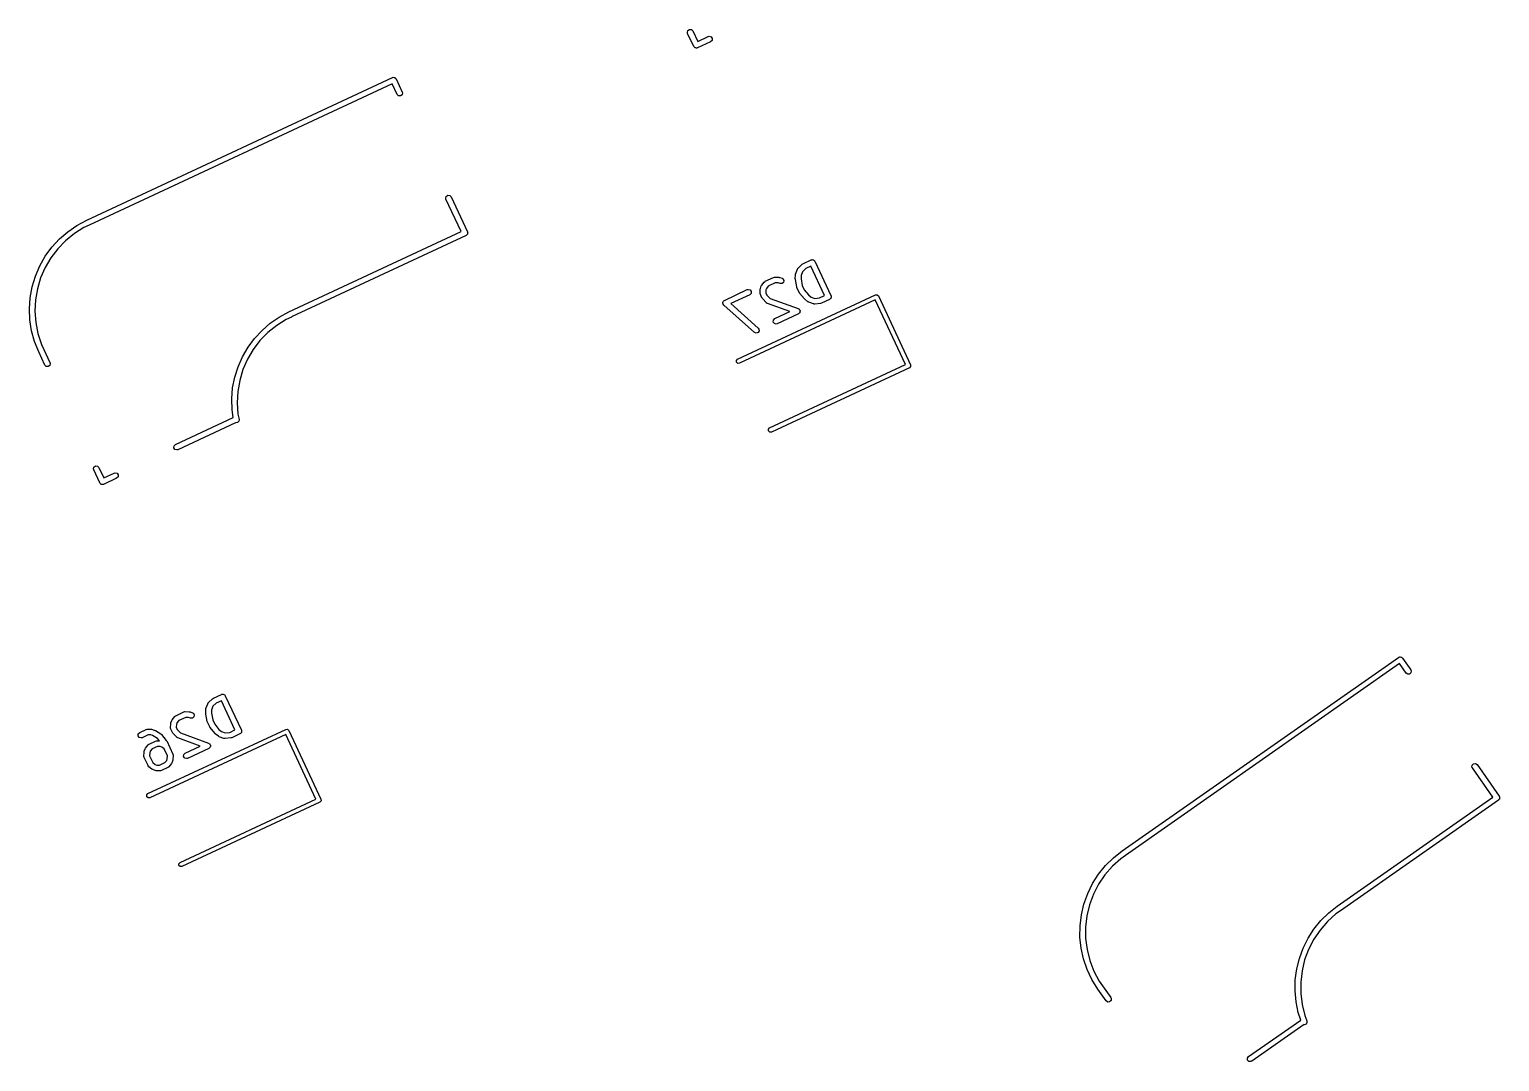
# Model space of a CAD drawing. Extents: x 22 to 260, y -160 to -44.
# Drawn here: x 175.46 to 214.21, y -135.66 to -108.45 of the extents above; entities that cross this region are included whole.
import ezdxf

# ---------------------------------------------------------------- set-up
doc = ezdxf.new("R2010")
doc.units = 0
doc.layers.add('BLACK', color=7, linetype='CONTINUOUS')

msp = doc.modelspace()

# ---------------------------------------------------------------- linework, layer by layer
at = {"layer": 'BLACK', "linetype": 'CONTINUOUS'}
for p, q in [((192.802, -108.533), (192.815, -108.483)), ((192.815, -108.483), (192.857, -108.454)), ((192.857, -108.454), (192.908, -108.458)), ((192.908, -108.458), (192.944, -108.495)), ((192.944, -108.495), (193.074, -108.772)), ((192.808, -108.558), (192.802, -108.533)), ((192.969, -108.903), (192.808, -108.558)), ((193.414, -108.779), (193.069, -108.94)), ((193.074, -108.772), (193.351, -108.643)), ((193.351, -108.643), (193.376, -108.636)), ((193.376, -108.636), (193.426, -108.649)), ((193.451, -108.742), (193.414, -108.779)), ((193.426, -108.649), (193.455, -108.691)), ((193.455, -108.691), (193.451, -108.742)), ((192.983, -108.917), (192.969, -108.903)), ((192.994, -108.933), (192.983, -108.917)), ((193.001, -108.935), (192.994, -108.933)), ((193.006, -108.94), (193.001, -108.935)), ((193.025, -108.941), (193.006, -108.94)), ((193.044, -108.946), (193.025, -108.941)), ((193.053, -108.944), (193.044, -108.946)), ((193.057, -108.944), (193.053, -108.944)), ((193.059, -108.942), (193.057, -108.944)), ((193.069, -108.94), (193.059, -108.942)), ((176.969, -113.479), (185.026, -109.722)), ((185.022, -109.89), (177.032, -113.615)), ((185.151, -110.167), (185.022, -109.89)), ((185.026, -109.722), (185.036, -109.72)), ((185.036, -109.72), (185.038, -109.718)), ((185.038, -109.718), (185.042, -109.718)), ((185.042, -109.718), (185.051, -109.715)), ((185.051, -109.715), (185.07, -109.72)), ((185.07, -109.72), (185.09, -109.722)), ((185.09, -109.722), (185.094, -109.727)), ((185.094, -109.727), (185.101, -109.729)), ((185.101, -109.729), (185.112, -109.745)), ((185.112, -109.745), (185.126, -109.758)), ((185.126, -109.758), (185.287, -110.104)), ((185.187, -110.203), (185.151, -110.167)), ((185.238, -110.208), (185.187, -110.203)), ((185.28, -110.178), (185.238, -110.208)), ((185.294, -110.129), (185.28, -110.178)), ((185.287, -110.104), (185.294, -110.129)), ((186.432, -112.904), (186.446, -112.855)), ((186.439, -112.929), (186.432, -112.904)), ((186.837, -113.782), (186.439, -112.929)), ((186.446, -112.855), (186.488, -112.825)), ((186.488, -112.825), (186.539, -112.83)), ((186.539, -112.83), (186.575, -112.866)), ((186.575, -112.866), (187.004, -113.787)), ((176.711, -113.618), (176.969, -113.479)), ((176.969, -113.479), (176.969, -113.479)), ((176.248, -113.977), (176.469, -113.785)), ((176.644, -113.836), (176.412, -114.023)), ((176.469, -113.785), (176.711, -113.618)), ((176.897, -113.678), (176.644, -113.836)), ((177.032, -113.615), (176.897, -113.678)), ((177.032, -113.615), (177.032, -113.615)), ((177.032, -113.615), (177.032, -113.615)), ((182.301, -115.898), (186.837, -113.782)), ((186.968, -113.887), (182.364, -116.033)), ((186.982, -113.873), (186.968, -113.887)), ((186.998, -113.862), (186.982, -113.873)), ((187, -113.855), (186.998, -113.862)), ((187.004, -113.85), (187, -113.855)), ((187.004, -113.787), (187.007, -113.796)), ((187.006, -113.831), (187.004, -113.85)), ((187.011, -113.812), (187.006, -113.831)), ((187.007, -113.796), (187.009, -113.799)), ((187.009, -113.799), (187.009, -113.803)), ((187.009, -113.803), (187.011, -113.812)), ((175.878, -114.43), (176.05, -114.193)), ((176.204, -114.237), (176.023, -114.474)), ((176.05, -114.193), (176.248, -113.977)), ((176.412, -114.023), (176.204, -114.237)), ((175.617, -114.955), (175.733, -114.685)), ((175.733, -114.685), (175.878, -114.43)), ((176.023, -114.474), (175.872, -114.731)), ((195.719, -114.745), (195.829, -114.641)), ((195.829, -114.641), (195.847, -114.629)), ((195.847, -114.629), (195.848, -114.628)), ((195.848, -114.628), (196.064, -114.527)), ((196.06, -114.695), (195.923, -114.758)), ((196.419, -115.465), (196.06, -114.695)), ((196.064, -114.527), (196.074, -114.524)), ((196.074, -114.524), (196.077, -114.523)), ((196.077, -114.523), (196.08, -114.523)), ((196.08, -114.523), (196.089, -114.52)), ((196.089, -114.52), (196.108, -114.525)), ((196.108, -114.525), (196.128, -114.527)), ((196.128, -114.527), (196.132, -114.532)), ((196.132, -114.532), (196.139, -114.534)), ((196.139, -114.534), (196.15, -114.549)), ((196.15, -114.549), (196.164, -114.563)), ((196.164, -114.563), (196.587, -115.47)), ((175.532, -115.236), (175.617, -114.955)), ((175.754, -115.005), (175.669, -115.29)), ((175.872, -114.731), (175.754, -115.005)), ((194.853, -115.094), (194.856, -115.09)), ((194.856, -115.09), (195.072, -114.99)), ((195.072, -114.99), (195.097, -114.983)), ((195.097, -114.983), (195.101, -114.984)), ((195.101, -114.984), (195.105, -114.983)), ((195.105, -114.983), (195.212, -114.986)), ((195.212, -114.986), (195.234, -114.99)), ((195.234, -114.99), (195.235, -114.99)), ((195.235, -114.99), (195.299, -115.013)), ((195.299, -115.013), (195.321, -115.026)), ((195.321, -115.026), (195.347, -115.071)), ((195.347, -115.071), (195.338, -115.121)), ((195.647, -115.03), (195.65, -114.924)), ((195.648, -115.033), (195.647, -115.03)), ((195.648, -115.046), (195.648, -115.033)), ((195.686, -115.239), (195.648, -115.046)), ((195.65, -114.924), (195.654, -114.902)), ((195.654, -114.9), (195.7, -114.773)), ((195.654, -114.902), (195.654, -114.9)), ((195.7, -114.773), (195.713, -114.751)), ((195.713, -114.751), (195.717, -114.749)), ((195.717, -114.749), (195.719, -114.745)), ((195.799, -114.94), (195.797, -115.026)), ((195.797, -115.026), (195.831, -115.202)), ((195.835, -114.841), (195.799, -114.94)), ((195.923, -114.758), (195.835, -114.841)), ((175.48, -115.524), (175.532, -115.236)), ((175.669, -115.29), (175.619, -115.584)), ((193.777, -115.594), (194.381, -115.312)), ((194.445, -115.448), (193.943, -115.681)), ((194.124, -117.144), (197.759, -115.45)), ((194.381, -115.312), (194.406, -115.305)), ((194.406, -115.305), (194.456, -115.318)), ((194.481, -115.412), (194.445, -115.448)), ((194.456, -115.318), (194.485, -115.36)), ((194.485, -115.36), (194.481, -115.412)), ((194.72, -115.41), (194.723, -115.303)), ((194.722, -115.414), (194.72, -115.41)), ((194.721, -115.418), (194.722, -115.414)), ((194.727, -115.443), (194.721, -115.418)), ((194.723, -115.303), (194.728, -115.281)), ((194.768, -115.53), (194.727, -115.443)), ((194.728, -115.279), (194.751, -115.216)), ((194.728, -115.281), (194.728, -115.279)), ((194.751, -115.216), (194.762, -115.197)), ((194.762, -115.197), (194.763, -115.195)), ((194.763, -115.195), (194.829, -115.112)), ((194.829, -115.112), (194.848, -115.095)), ((194.848, -115.095), (194.853, -115.094)), ((194.873, -115.319), (194.871, -115.396)), ((194.871, -115.396), (194.898, -115.455)), ((194.888, -115.279), (194.873, -115.319)), ((194.935, -115.219), (194.888, -115.279)), ((194.898, -115.455), (194.981, -115.543)), ((195.119, -115.133), (194.935, -115.219)), ((195.196, -115.135), (195.119, -115.133)), ((195.247, -115.154), (195.196, -115.135)), ((195.299, -115.154), (195.247, -115.154)), ((195.338, -115.121), (195.299, -115.154)), ((195.687, -115.242), (195.686, -115.239)), ((195.691, -115.257), (195.687, -115.242)), ((195.752, -115.386), (195.691, -115.257)), ((195.754, -115.388), (195.752, -115.386)), ((195.761, -115.402), (195.754, -115.388)), ((195.885, -115.554), (195.761, -115.402)), ((195.831, -115.202), (195.884, -115.314)), ((195.884, -115.314), (195.996, -115.453)), ((195.996, -115.453), (196.064, -115.507)), ((196.282, -115.529), (196.419, -115.465)), ((196.587, -115.47), (196.589, -115.479)), ((197.759, -115.45), (197.805, -115.448)), ((197.805, -115.448), (197.838, -115.479)), ((175.459, -115.817), (175.48, -115.524)), ((175.472, -116.11), (175.459, -115.817)), ((175.619, -115.584), (175.605, -115.882)), ((193.735, -115.646), (193.74, -115.639)), ((193.738, -115.664), (193.735, -115.646)), ((193.736, -115.681), (193.738, -115.664)), ((193.741, -115.688), (193.736, -115.681)), ((193.74, -115.639), (193.741, -115.63)), ((193.741, -115.63), (193.753, -115.618)), ((193.742, -115.697), (193.741, -115.688)), ((193.759, -115.717), (193.742, -115.697)), ((193.753, -115.618), (193.762, -115.603)), ((194.57, -116.443), (193.759, -115.717)), ((193.762, -115.603), (193.771, -115.6)), ((193.771, -115.6), (193.777, -115.594)), ((193.943, -115.681), (194.67, -116.331)), ((197.755, -115.584), (194.175, -117.253)), ((194.769, -115.531), (194.768, -115.53)), ((194.781, -115.549), (194.769, -115.531)), ((194.885, -115.659), (194.781, -115.549)), ((194.889, -115.661), (194.885, -115.659)), ((194.891, -115.665), (194.889, -115.661)), ((194.914, -115.678), (194.891, -115.665)), ((195.503, -115.892), (194.914, -115.678)), ((194.981, -115.543), (195.724, -115.813)), ((195.724, -115.813), (195.738, -115.821)), ((195.738, -115.821), (195.742, -115.822)), ((195.742, -115.822), (195.743, -115.824)), ((195.743, -115.824), (195.747, -115.826)), ((195.747, -115.826), (195.758, -115.846)), ((195.758, -115.846), (195.771, -115.864)), ((195.771, -115.864), (195.771, -115.868)), ((195.888, -115.556), (195.885, -115.554)), ((195.897, -115.566), (195.888, -115.556)), ((195.98, -115.632), (195.897, -115.566)), ((195.982, -115.632), (195.98, -115.632)), ((196.001, -115.644), (195.982, -115.632)), ((196.128, -115.69), (196.001, -115.644)), ((196.064, -115.507), (196.162, -115.543)), ((196.132, -115.69), (196.128, -115.69)), ((196.136, -115.692), (196.132, -115.69)), ((196.162, -115.694), (196.136, -115.692)), ((196.162, -115.543), (196.282, -115.529)), ((196.311, -115.676), (196.162, -115.694)), ((196.313, -115.676), (196.311, -115.676)), ((196.334, -115.67), (196.313, -115.676)), ((196.55, -115.569), (196.334, -115.67)), ((196.564, -115.555), (196.55, -115.569)), ((196.58, -115.544), (196.564, -115.555)), ((196.582, -115.538), (196.58, -115.544)), ((196.587, -115.533), (196.582, -115.538)), ((196.588, -115.514), (196.587, -115.533)), ((196.593, -115.495), (196.588, -115.514)), ((196.589, -115.479), (196.591, -115.482)), ((196.591, -115.482), (196.591, -115.485)), ((196.591, -115.485), (196.593, -115.495)), ((198.55, -117.288), (197.755, -115.584)), ((197.838, -115.479), (197.838, -115.479)), ((197.838, -115.479), (198.684, -117.291)), ((175.518, -116.399), (175.472, -116.11)), ((175.605, -115.882), (175.627, -116.18)), ((175.627, -116.18), (175.685, -116.472)), ((181.59, -116.386), (181.808, -116.197)), ((181.808, -116.197), (182.046, -116.034)), ((182.229, -116.096), (181.977, -116.254)), ((182.046, -116.034), (182.301, -115.897)), ((182.364, -116.034), (182.229, -116.096)), ((182.301, -115.897), (182.301, -115.898)), ((182.301, -115.898), (182.301, -115.898)), ((182.364, -116.033), (182.364, -116.033)), ((182.364, -116.033), (182.364, -116.033)), ((182.364, -116.033), (182.364, -116.033)), ((182.364, -116.033), (182.364, -116.034)), ((195.065, -116.165), (195.07, -116.114)), ((195.095, -116.207), (195.065, -116.165)), ((195.07, -116.114), (195.106, -116.077)), ((195.144, -116.22), (195.095, -116.207)), ((195.106, -116.077), (195.503, -115.892)), ((195.169, -116.213), (195.144, -116.22)), ((195.73, -115.952), (195.169, -116.213)), ((195.746, -115.936), (195.73, -115.952)), ((195.764, -115.921), (195.746, -115.936)), ((195.767, -115.915), (195.764, -115.918)), ((195.764, -115.918), (195.764, -115.921)), ((195.769, -115.893), (195.767, -115.915)), ((195.772, -115.871), (195.769, -115.893)), ((195.771, -115.868), (195.772, -115.871)), ((175.595, -116.682), (175.518, -116.399)), ((175.685, -116.472), (175.777, -116.756)), ((181.221, -116.83), (181.393, -116.598)), ((181.393, -116.598), (181.59, -116.386)), ((181.745, -116.44), (181.537, -116.653)), ((181.977, -116.254), (181.745, -116.44)), ((194.617, -116.462), (194.57, -116.443)), ((194.666, -116.446), (194.617, -116.462)), ((194.693, -116.402), (194.666, -116.446)), ((194.67, -116.331), (194.686, -116.351)), ((194.686, -116.351), (194.693, -116.402)), ((175.704, -116.954), (175.595, -116.682)), ((175.865, -117.3), (175.704, -116.954)), ((175.704, -116.954), (175.704, -116.954)), ((175.777, -116.756), (175.84, -116.891)), ((175.84, -116.891), (175.84, -116.891)), ((175.84, -116.891), (176.001, -117.236)), ((181.076, -117.08), (181.221, -116.83)), ((181.357, -116.889), (181.206, -117.146)), ((181.537, -116.653), (181.357, -116.889)), ((175.902, -117.336), (175.865, -117.3)), ((175.953, -117.34), (175.902, -117.336)), ((175.995, -117.311), (175.953, -117.34)), ((176.008, -117.261), (175.995, -117.311)), ((176.001, -117.236), (176.008, -117.261)), ((180.872, -117.619), (180.959, -117.344)), ((180.959, -117.344), (181.076, -117.08)), ((181.206, -117.146), (181.087, -117.418)), ((194.093, -117.178), (194.124, -117.144)), ((194.095, -117.224), (194.093, -117.178)), ((194.129, -117.255), (194.095, -117.224)), ((194.175, -117.253), (194.129, -117.255)), ((194.97, -118.957), (198.55, -117.288)), ((198.655, -117.371), (195.02, -119.066)), ((198.686, -117.337), (198.655, -117.371)), ((198.655, -117.371), (198.655, -117.371)), ((198.684, -117.291), (198.686, -117.337)), ((180.816, -117.902), (180.872, -117.619)), ((181.002, -117.703), (180.951, -117.996)), ((181.087, -117.418), (181.002, -117.703)), ((180.792, -118.19), (180.816, -117.902)), ((180.799, -118.479), (180.792, -118.19)), ((180.951, -117.996), (180.936, -118.294)), ((180.828, -118.686), (180.799, -118.479)), ((180.936, -118.294), (180.957, -118.59)), ((179.307, -119.395), (180.828, -118.686)), ((180.894, -118.821), (179.371, -119.531)), ((180.903, -118.825), (180.894, -118.821)), ((180.948, -118.816), (180.903, -118.825)), ((180.98, -118.782), (180.948, -118.816)), ((180.957, -118.59), (180.986, -118.736)), ((180.986, -118.736), (180.98, -118.782)), ((180.986, -118.736), (180.986, -118.736)), ((194.939, -118.991), (194.97, -118.957)), ((194.941, -119.037), (194.939, -118.991)), ((194.974, -119.068), (194.941, -119.037)), ((195.02, -119.066), (194.974, -119.068)), ((179.267, -119.483), (179.271, -119.432)), ((179.296, -119.525), (179.267, -119.483)), ((179.271, -119.432), (179.307, -119.395)), ((179.346, -119.538), (179.296, -119.525)), ((179.371, -119.531), (179.346, -119.538)), ((177.147, -120.037), (177.16, -119.987)), ((177.153, -120.062), (177.147, -120.037)), ((177.314, -120.407), (177.153, -120.062)), ((177.16, -119.987), (177.202, -119.958)), ((177.202, -119.958), (177.253, -119.962)), ((177.253, -119.962), (177.289, -119.999)), ((177.289, -119.999), (177.419, -120.276)), ((177.328, -120.421), (177.314, -120.407)), ((177.339, -120.437), (177.328, -120.421)), ((177.346, -120.439), (177.339, -120.437)), ((177.351, -120.444), (177.346, -120.439)), ((177.37, -120.445), (177.351, -120.444)), ((177.389, -120.45), (177.37, -120.445)), ((177.398, -120.448), (177.389, -120.45)), ((177.402, -120.448), (177.398, -120.448)), ((177.405, -120.446), (177.402, -120.448)), ((177.414, -120.444), (177.405, -120.446)), ((177.759, -120.283), (177.414, -120.444)), ((177.419, -120.276), (177.696, -120.147)), ((177.696, -120.147), (177.721, -120.14)), ((177.721, -120.14), (177.771, -120.153)), ((177.796, -120.246), (177.759, -120.283)), ((177.771, -120.153), (177.8, -120.195)), ((177.8, -120.195), (177.796, -120.246)), ((204.262, -130.102), (211.545, -125.003)), ((211.545, -125.003), (211.553, -124.999)), ((211.553, -124.999), (211.556, -124.996)), ((211.556, -124.996), (211.559, -124.996)), ((211.559, -124.996), (211.568, -124.992)), ((211.568, -124.992), (211.588, -124.994)), ((211.588, -124.994), (211.607, -124.992)), ((211.607, -124.992), (211.612, -124.996)), ((211.612, -124.996), (211.619, -124.996)), ((211.619, -124.996), (211.633, -125.01)), ((211.633, -125.01), (211.649, -125.021)), ((211.649, -125.021), (211.868, -125.333)), ((211.569, -125.169), (204.348, -130.225)), ((211.745, -125.42), (211.569, -125.169)), ((211.787, -125.449), (211.745, -125.42)), ((211.838, -125.444), (211.787, -125.449)), ((211.874, -125.408), (211.838, -125.444)), ((211.868, -125.333), (211.879, -125.357)), ((211.879, -125.357), (211.874, -125.408)), ((180.113, -126.351), (180.16, -126.224)), ((180.16, -126.224), (180.173, -126.202)), ((180.173, -126.202), (180.176, -126.199)), ((180.176, -126.199), (180.178, -126.195)), ((180.178, -126.195), (180.288, -126.092)), ((180.294, -126.292), (180.259, -126.391)), ((180.288, -126.092), (180.307, -126.079)), ((180.382, -126.209), (180.294, -126.292)), ((180.307, -126.079), (180.308, -126.078)), ((180.308, -126.078), (180.523, -125.978)), ((180.519, -126.145), (180.382, -126.209)), ((180.878, -126.916), (180.519, -126.145)), ((180.523, -125.978), (180.533, -125.975)), ((180.533, -125.975), (180.536, -125.973)), ((180.536, -125.973), (180.539, -125.973)), ((180.539, -125.973), (180.549, -125.971)), ((180.549, -125.971), (180.567, -125.976)), ((180.567, -125.976), (180.587, -125.978)), ((180.587, -125.978), (180.592, -125.982)), ((180.592, -125.982), (180.598, -125.984)), ((180.598, -125.984), (180.609, -126)), ((180.609, -126), (180.623, -126.014)), ((180.623, -126.014), (181.046, -126.92)), ((179.187, -126.73), (179.21, -126.667)), ((179.21, -126.667), (179.221, -126.647)), ((179.221, -126.647), (179.222, -126.646)), ((179.222, -126.646), (179.288, -126.562)), ((179.288, -126.562), (179.307, -126.545)), ((179.307, -126.545), (179.312, -126.544)), ((179.312, -126.544), (179.315, -126.541)), ((179.315, -126.541), (179.531, -126.441)), ((179.394, -126.67), (179.347, -126.73)), ((179.578, -126.584), (179.394, -126.67)), ((179.531, -126.441), (179.556, -126.434)), ((179.556, -126.434), (179.56, -126.435)), ((179.56, -126.435), (179.565, -126.434)), ((179.565, -126.434), (179.671, -126.436)), ((179.655, -126.586), (179.578, -126.584)), ((179.707, -126.605), (179.655, -126.586)), ((179.671, -126.436), (179.693, -126.441)), ((179.693, -126.441), (179.695, -126.441)), ((179.695, -126.441), (179.758, -126.464)), ((179.758, -126.605), (179.707, -126.605)), ((179.758, -126.464), (179.78, -126.477)), ((179.797, -126.572), (179.758, -126.605)), ((179.78, -126.477), (179.806, -126.521)), ((179.806, -126.521), (179.797, -126.572)), ((180.106, -126.481), (180.109, -126.374)), ((180.107, -126.484), (180.106, -126.481)), ((180.107, -126.497), (180.107, -126.484)), ((180.145, -126.69), (180.107, -126.497)), ((180.109, -126.374), (180.113, -126.352)), ((180.113, -126.352), (180.113, -126.351)), ((180.147, -126.693), (180.145, -126.69)), ((180.15, -126.707), (180.147, -126.693)), ((180.211, -126.837), (180.15, -126.707)), ((180.259, -126.391), (180.256, -126.477)), ((180.256, -126.477), (180.29, -126.652)), ((180.29, -126.652), (180.343, -126.765)), ((178.325, -127.071), (178.329, -127.02)), ((178.354, -127.113), (178.325, -127.071)), ((178.329, -127.02), (178.366, -126.984)), ((178.366, -126.984), (178.538, -126.903)), ((178.586, -127.047), (178.429, -127.12)), ((178.538, -126.903), (178.563, -126.897)), ((178.563, -126.897), (178.568, -126.898)), ((178.568, -126.898), (178.572, -126.896)), ((178.572, -126.896), (178.678, -126.899)), ((178.584, -128.595), (182.218, -126.9)), ((178.662, -127.049), (178.586, -127.047)), ((182.214, -127.034), (178.634, -128.704)), ((178.707, -127.065), (178.662, -127.049)), ((178.678, -126.899), (178.7, -126.904)), ((178.7, -126.904), (178.702, -126.904)), ((178.702, -126.904), (178.765, -126.927)), ((178.836, -127.144), (178.707, -127.065)), ((178.765, -126.927), (178.775, -126.933)), ((178.775, -126.933), (178.779, -126.933)), ((178.779, -126.933), (178.925, -127.022)), ((178.925, -127.022), (178.944, -127.039)), ((178.944, -127.039), (178.945, -127.039)), ((178.945, -127.039), (179.068, -127.192)), ((179.18, -126.86), (179.183, -126.754)), ((179.181, -126.864), (179.18, -126.86)), ((179.18, -126.869), (179.181, -126.864)), ((179.187, -126.894), (179.18, -126.869)), ((179.183, -126.754), (179.187, -126.732)), ((179.187, -126.732), (179.187, -126.73)), ((179.227, -126.98), (179.187, -126.894)), ((179.228, -126.981), (179.227, -126.98)), ((179.24, -127), (179.228, -126.981)), ((179.344, -127.109), (179.24, -127)), ((179.332, -126.77), (179.33, -126.847)), ((179.33, -126.847), (179.358, -126.906)), ((179.347, -126.73), (179.332, -126.77)), ((179.358, -126.906), (179.441, -126.993)), ((179.441, -126.993), (180.183, -127.264)), ((180.213, -126.839), (180.211, -126.837)), ((180.221, -126.852), (180.213, -126.839)), ((180.344, -127.005), (180.221, -126.852)), ((180.343, -126.765), (180.455, -126.904)), ((180.347, -127.007), (180.344, -127.005)), ((180.356, -127.016), (180.347, -127.007)), ((180.439, -127.082), (180.356, -127.016)), ((180.441, -127.083), (180.439, -127.082)), ((180.46, -127.094), (180.441, -127.083)), ((180.455, -126.904), (180.523, -126.957)), ((180.587, -127.14), (180.46, -127.094)), ((180.523, -126.957), (180.621, -126.993)), ((180.621, -126.993), (180.741, -126.979)), ((180.741, -126.979), (180.878, -126.916)), ((181.009, -127.02), (180.794, -127.121)), ((181.023, -127.006), (181.009, -127.02)), ((181.039, -126.995), (181.023, -127.006)), ((181.041, -126.988), (181.039, -126.995)), ((181.046, -126.984), (181.041, -126.988)), ((181.046, -126.92), (181.048, -126.93)), ((181.047, -126.964), (181.046, -126.984)), ((181.052, -126.945), (181.047, -126.964)), ((181.048, -126.93), (181.05, -126.933)), ((181.05, -126.933), (181.05, -126.936)), ((181.05, -126.936), (181.052, -126.945)), ((183.009, -128.738), (182.214, -127.034)), ((182.218, -126.9), (182.264, -126.898)), ((182.264, -126.898), (182.298, -126.929)), ((182.298, -126.929), (182.298, -126.929)), ((182.298, -126.929), (183.143, -128.742)), ((178.404, -127.127), (178.354, -127.113)), ((178.429, -127.12), (178.404, -127.127)), ((178.48, -127.502), (178.485, -127.48)), ((178.485, -127.478), (178.508, -127.415)), ((178.485, -127.48), (178.485, -127.478)), ((178.508, -127.415), (178.519, -127.395)), ((178.519, -127.395), (178.52, -127.394)), ((178.52, -127.394), (178.586, -127.31)), ((178.586, -127.31), (178.605, -127.293)), ((178.605, -127.293), (178.61, -127.292)), ((178.61, -127.292), (178.613, -127.289)), ((178.613, -127.289), (178.786, -127.208)), ((178.645, -127.477), (178.63, -127.518)), ((178.692, -127.417), (178.645, -127.477)), ((178.833, -127.352), (178.692, -127.417)), ((178.786, -127.208), (178.811, -127.202)), ((178.811, -127.202), (178.815, -127.203)), ((178.815, -127.203), (178.819, -127.201)), ((178.819, -127.201), (178.884, -127.203)), ((178.909, -127.354), (178.833, -127.352)), ((178.884, -127.203), (178.836, -127.144)), ((178.95, -127.369), (178.909, -127.354)), ((179.01, -127.416), (178.95, -127.369)), ((179.096, -127.6), (179.01, -127.416)), ((179.068, -127.192), (179.075, -127.205)), ((179.075, -127.205), (179.078, -127.207)), ((179.078, -127.207), (179.239, -127.553)), ((179.348, -127.111), (179.344, -127.109)), ((179.35, -127.115), (179.348, -127.111)), ((179.373, -127.128), (179.35, -127.115)), ((179.962, -127.343), (179.373, -127.128)), ((179.565, -127.528), (179.962, -127.343)), ((180.189, -127.402), (179.628, -127.664)), ((180.183, -127.264), (180.198, -127.272)), ((180.205, -127.386), (180.189, -127.402)), ((180.198, -127.272), (180.201, -127.273)), ((180.201, -127.273), (180.202, -127.275)), ((180.202, -127.275), (180.206, -127.277)), ((180.223, -127.372), (180.205, -127.386)), ((180.206, -127.277), (180.217, -127.296)), ((180.217, -127.296), (180.23, -127.315)), ((180.226, -127.366), (180.223, -127.368)), ((180.223, -127.368), (180.223, -127.372)), ((180.228, -127.344), (180.226, -127.366)), ((180.232, -127.321), (180.228, -127.344)), ((180.23, -127.315), (180.23, -127.318)), ((180.23, -127.318), (180.232, -127.321)), ((180.591, -127.14), (180.587, -127.14)), ((180.595, -127.143), (180.591, -127.14)), ((180.621, -127.144), (180.595, -127.143)), ((180.771, -127.127), (180.621, -127.144)), ((180.772, -127.126), (180.771, -127.127)), ((180.794, -127.121), (180.772, -127.126)), ((178.477, -127.608), (178.48, -127.502)), ((178.479, -127.612), (178.477, -127.608)), ((178.478, -127.617), (178.479, -127.612)), ((178.484, -127.642), (178.478, -127.617)), ((178.585, -127.857), (178.484, -127.642)), ((178.588, -127.861), (178.585, -127.857)), ((178.589, -127.865), (178.588, -127.861)), ((178.606, -127.885), (178.589, -127.865)), ((178.63, -127.518), (178.628, -127.594)), ((178.628, -127.594), (178.714, -127.778)), ((178.714, -127.778), (178.774, -127.826)), ((178.774, -127.826), (178.814, -127.84)), ((178.814, -127.84), (178.891, -127.842)), ((178.891, -127.842), (179.031, -127.777)), ((179.031, -127.777), (179.079, -127.717)), ((179.079, -127.717), (179.093, -127.677)), ((179.093, -127.677), (179.096, -127.6)), ((179.204, -127.801), (179.138, -127.884)), ((179.216, -127.78), (179.204, -127.799)), ((179.204, -127.799), (179.204, -127.801)), ((179.239, -127.716), (179.216, -127.78)), ((179.239, -127.553), (179.246, -127.578)), ((179.243, -127.693), (179.239, -127.715)), ((179.239, -127.715), (179.239, -127.716)), ((179.246, -127.586), (179.243, -127.693)), ((179.246, -127.578), (179.245, -127.582)), ((179.245, -127.582), (179.246, -127.586)), ((179.524, -127.615), (179.529, -127.564)), ((179.554, -127.657), (179.524, -127.615)), ((179.529, -127.564), (179.565, -127.528)), ((179.603, -127.671), (179.554, -127.657)), ((179.628, -127.664), (179.603, -127.671)), ((213.482, -127.893), (213.486, -127.842)), ((213.486, -127.842), (213.523, -127.805)), ((213.523, -127.805), (213.574, -127.801)), ((213.574, -127.801), (213.616, -127.83)), ((213.616, -127.83), (214.199, -128.663)), ((178.69, -127.951), (178.606, -127.885)), ((178.691, -127.951), (178.69, -127.951)), ((178.711, -127.962), (178.691, -127.951)), ((178.774, -127.985), (178.711, -127.962)), ((178.776, -127.985), (178.774, -127.985)), ((178.798, -127.99), (178.776, -127.985)), ((178.904, -127.993), (178.798, -127.99)), ((178.908, -127.991), (178.904, -127.993)), ((178.913, -127.993), (178.908, -127.991)), ((178.938, -127.986), (178.913, -127.993)), ((179.111, -127.905), (178.938, -127.986)), ((179.114, -127.902), (179.111, -127.905)), ((179.118, -127.901), (179.114, -127.902)), ((179.138, -127.884), (179.118, -127.901)), ((213.493, -127.916), (213.482, -127.893)), ((214.033, -128.687), (213.493, -127.916)), ((178.553, -128.629), (178.584, -128.595)), ((178.555, -128.675), (178.553, -128.629)), ((178.588, -128.706), (178.555, -128.675)), ((178.634, -128.704), (178.588, -128.706)), ((179.429, -130.408), (183.009, -128.738)), ((183.114, -128.822), (179.48, -130.516)), ((183.145, -128.788), (183.114, -128.822)), ((183.114, -128.822), (183.114, -128.822)), ((183.143, -128.742), (183.145, -128.788)), ((209.933, -131.558), (214.033, -128.687)), ((214.18, -128.767), (210.019, -131.681)), ((214.191, -128.751), (214.18, -128.767)), ((214.205, -128.737), (214.191, -128.751)), ((214.199, -128.663), (214.203, -128.671)), ((214.203, -128.671), (214.205, -128.674)), ((214.205, -128.674), (214.205, -128.677)), ((214.205, -128.677), (214.21, -128.686)), ((214.206, -128.731), (214.205, -128.737)), ((214.21, -128.725), (214.206, -128.731)), ((214.21, -128.686), (214.208, -128.706)), ((214.208, -128.706), (214.21, -128.725)), ((204.032, -130.284), (204.262, -130.102)), ((204.262, -130.102), (204.262, -130.102)), ((179.398, -130.442), (179.429, -130.408)), ((179.4, -130.487), (179.398, -130.442)), ((179.434, -130.518), (179.4, -130.487)), ((179.48, -130.516), (179.434, -130.518)), ((203.639, -130.718), (203.823, -130.49)), ((204.004, -130.51), (203.808, -130.734)), ((203.823, -130.49), (204.032, -130.284)), ((204.226, -130.311), (204.004, -130.51)), ((204.348, -130.225), (204.226, -130.311)), ((204.348, -130.225), (204.348, -130.225)), ((204.348, -130.225), (204.348, -130.225)), ((203.353, -131.228), (203.481, -130.965)), ((203.481, -130.965), (203.639, -130.718)), ((203.808, -130.734), (203.64, -130.981)), ((203.254, -131.505), (203.353, -131.228)), ((203.504, -131.246), (203.4, -131.525)), ((203.64, -130.981), (203.504, -131.246)), ((203.187, -131.79), (203.254, -131.505)), ((203.4, -131.525), (203.33, -131.815)), ((209.5, -131.939), (209.706, -131.736)), ((209.706, -131.736), (209.933, -131.558)), ((210.019, -131.681), (209.897, -131.766)), ((209.933, -131.558), (209.933, -131.558)), ((209.933, -131.558), (209.933, -131.558)), ((209.933, -131.558), (209.933, -131.558)), ((210.019, -131.681), (210.019, -131.681)), ((210.019, -131.681), (210.019, -131.681)), ((203.15, -132.375), (203.152, -132.081)), ((203.152, -132.081), (203.187, -131.79)), ((203.33, -131.815), (203.296, -132.112)), ((203.296, -132.112), (203.298, -132.41)), ((209.317, -132.163), (209.5, -131.939)), ((209.676, -131.965), (209.48, -132.189)), ((209.897, -131.766), (209.676, -131.965)), ((203.181, -132.666), (203.15, -132.375)), ((203.298, -132.41), (203.336, -132.706)), ((209.032, -132.664), (209.161, -132.405)), ((209.161, -132.405), (209.317, -132.163)), ((209.312, -132.434), (209.175, -132.699)), ((209.48, -132.189), (209.312, -132.434)), ((203.245, -132.952), (203.181, -132.666)), ((203.336, -132.706), (203.409, -132.995)), ((208.932, -132.935), (209.032, -132.664)), ((209.175, -132.699), (209.071, -132.977)), ((203.34, -133.23), (203.245, -132.952)), ((203.466, -133.495), (203.34, -133.23)), ((203.409, -132.995), (203.517, -133.273)), ((203.517, -133.273), (203.657, -133.536)), ((208.825, -133.501), (208.863, -133.215)), ((208.863, -133.215), (208.932, -132.935)), ((209.002, -133.266), (208.967, -133.562)), ((209.071, -132.977), (209.002, -133.266)), ((203.62, -133.744), (203.466, -133.495)), ((203.657, -133.536), (203.743, -133.658)), ((203.743, -133.658), (203.961, -133.97)), ((208.819, -133.79), (208.825, -133.501)), ((208.967, -133.562), (208.968, -133.859)), ((203.839, -134.056), (203.62, -133.744)), ((203.62, -133.744), (203.62, -133.744)), ((203.881, -134.086), (203.839, -134.056)), ((203.968, -134.045), (203.932, -134.081)), ((203.961, -133.97), (203.972, -133.994)), ((203.972, -133.994), (203.968, -134.045)), ((208.845, -134.078), (208.819, -133.79)), ((208.903, -134.361), (208.845, -134.078)), ((208.968, -133.859), (209.005, -134.154)), ((203.932, -134.081), (203.881, -134.086)), ((208.967, -134.56), (208.903, -134.361)), ((209.005, -134.154), (209.078, -134.443)), ((209.078, -134.443), (209.131, -134.582)), ((207.592, -135.522), (208.967, -134.56)), ((209.055, -134.681), (207.678, -135.645)), ((209.065, -134.684), (209.055, -134.681)), ((209.108, -134.667), (209.065, -134.684)), ((209.133, -134.628), (209.108, -134.667)), ((209.131, -134.582), (209.133, -134.628)), ((207.563, -135.564), (207.592, -135.522)), ((207.567, -135.615), (207.563, -135.564)), ((207.604, -135.652), (207.567, -135.615)), ((207.655, -135.656), (207.604, -135.652)), ((207.678, -135.645), (207.655, -135.656))]:
    msp.add_line(p, q, dxfattribs=at)

doc.saveas('drawing.dxf')
